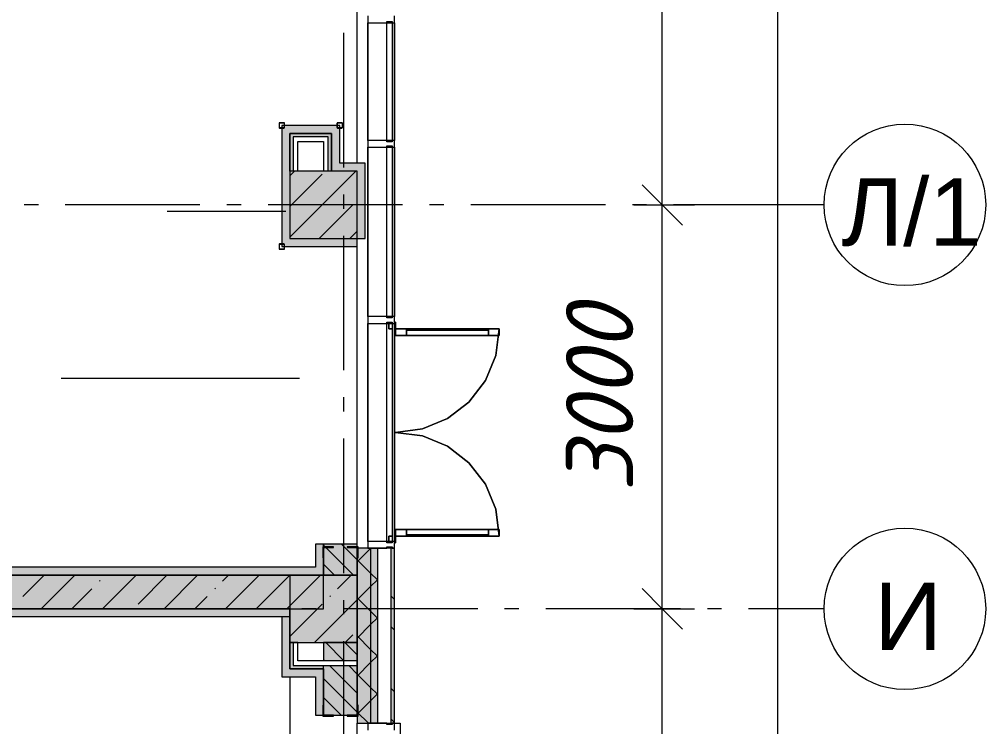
# Model space of a CAD drawing. Header units: millimetres. Extents: x -537608 to 253996, y -217170 to 186033.
# Drawn here: x -267036 to -259858, y -194625 to -189372 of the extents above; entities that cross this region are included whole.
import ezdxf

# ---------------------------------------------------------------- set-up
doc = ezdxf.new("R2010")
doc.units = ezdxf.units.MM
doc.layers.add('PDF _Геометрия', color=7, linetype='Continuous')
doc.layers.add('PDF _Текст', color=7, linetype='Continuous')
doc.layers.add('PDF _Сплошная заливка', color=7, linetype='Continuous', true_color=0xffffff)
doc.styles.add('PDF ArialMT', font='arial.ttf')
doc.styles.add('PDF ISOCPEUR Italic', font='isocpeui.ttf')

msp = doc.modelspace()

# ---------------------------------------------------------------- hatches: boundary and pattern name
at = {"layer": 'PDF _Сплошная заливка', "transparency": 33554559}
h = msp.add_hatch(color=256, dxfattribs=at)
h.paths.add_polyline_path([(-264249.1643, -212249.6591), (-264249.1643, -211209.6571), (-264276.1645, -211209.6571), (-264276.1645, -212249.6591)], flags=0)
h.paths.add_polyline_path([(-264249.1643, -209509.6581), (-264249.1643, -208314.6563), (-264276.1645, -208314.6563), (-264276.1645, -209509.6581)], flags=0)
h.paths.add_polyline_path([(-264249.1643, -206614.6531), (-264249.1643, -205314.6559), (-264276.1645, -205314.6559), (-264276.1645, -206614.6531)], flags=0)
h.paths.add_polyline_path([(-264249.1643, -203614.6527), (-264249.1643, -202299.6538), (-264276.1645, -202299.6538), (-264276.1645, -203614.6527)], flags=0)
h.paths.add_polyline_path([(-264276.1645, -200599.6527), (-264249.1643, -200599.6527), (-264249.1643, -199299.6513), (-264276.1645, -199299.6513), (-264276.1645, -200341.7158)], flags=0)
h.paths.add_polyline_path([(-264249.1643, -197599.6523), (-264249.1643, -196299.6509), (-264276.1645, -196299.6509), (-264276.1645, -197599.6523)], flags=0)
h.paths.add_polyline_path([(-264249.1643, -194599.6499), (-264249.1643, -193299.6505), (-264276.1645, -193299.6505), (-264276.1645, -194599.6499)], flags=0)
h.paths.add_polyline_path([(-264249.1643, -164629.6389), (-264249.1643, -162496.6379), (-264276.1645, -162496.6379), (-264276.1645, -164629.6389)], flags=0)
h.paths.add_polyline_path([(-264249.1643, -160696.6375), (-264249.1643, -160196.6364), (-264276.1645, -160196.6364), (-264276.1645, -160696.6375)], flags=0)
h.paths.add_polyline_path([(-264249.1643, -158906.6365), (-264249.1643, -154109.6348), (-264276.1645, -154109.6348), (-264276.1645, -158906.6365)], flags=0)
h.paths.add_polyline_path([(-264276.1645, -152409.6337), (-264249.1643, -152409.6337), (-264249.1643, -151109.6323), (-264276.1645, -151109.6323), (-264276.1645, -151128.1219)], flags=0)
h.paths.add_polyline_path([(-264249.1643, -149409.6334), (-264249.1643, -148109.6319), (-264276.1645, -148109.6319), (-264276.1645, -149409.6334)], flags=0)
h.paths.add_polyline_path([(-264249.1643, -146409.6309), (-264249.1643, -145109.6316), (-264276.1645, -145109.6316), (-264276.1645, -146409.6309)], flags=0)
h.paths.add_polyline_path([(-264249.1643, -143409.6305), (-264249.1643, -142182.8231), (-264276.1645, -142182.8231), (-264276.1645, -143409.6305)], flags=0)
h.paths.add_polyline_path([(-264276.1645, -140462.8232), (-264249.1643, -140462.8232), (-264249.1643, -139159.6289), (-264276.1645, -139159.6289), (-264276.1645, -139716.2732)], flags=0)
h.paths.add_polyline_path([(-264249.1643, -137459.6279), (-264249.1643, -136159.6286), (-264276.1645, -136159.6286), (-264276.1645, -137459.6279)], flags=0)
h.paths.add_polyline_path([(-264249.1643, -134459.6275), (-264249.1643, -133159.626), (-264276.1645, -133159.626), (-264276.1645, -134459.6275)], flags=0)
h.paths.add_polyline_path([(-264276.1645, -131459.625), (-264249.1643, -131459.625), (-264249.1643, -124122.6244), (-264276.1645, -124122.6244), (-264276.1645, -131157.3868)], flags=0)
h = msp.add_hatch(color=256, dxfattribs=at)
h.paths.add_polyline_path([(-264526.1645, -211999.658), (-264426.1641, -211999.658), (-264426.1641, -211209.6571), (-264526.1645, -211209.6571), (-264526.1645, -211753.5623)], flags=0)
h.paths.add_polyline_path([(-264526.1645, -209509.6581), (-264426.1641, -209509.6581), (-264426.1641, -208314.6563), (-264526.1645, -208314.6563), (-264526.1645, -208900.6001)], flags=0)
h.paths.add_polyline_path([(-264426.1641, -206614.6531), (-264426.1641, -205314.6559), (-264526.1645, -205314.6559), (-264526.1645, -206614.6531)], flags=0)
h.paths.add_polyline_path([(-264426.1641, -203614.6527), (-264426.1641, -202299.6538), (-264526.1645, -202299.6538), (-264526.1645, -203614.6527)], flags=0)
h.paths.add_polyline_path([(-264426.1641, -200599.6527), (-264426.1641, -199299.6513), (-264526.1645, -199299.6513), (-264526.1645, -200599.6527)], flags=0)
h.paths.add_polyline_path([(-264526.1645, -197599.6523), (-264426.1641, -197599.6523), (-264426.1641, -196299.6509), (-264526.1645, -196299.6509), (-264526.1645, -196775.5142)], flags=0)
h.paths.add_polyline_path([(-264426.1641, -194599.6499), (-264426.1641, -193299.6505), (-264526.1645, -193299.6505), (-264526.1645, -194599.6499)], flags=0)
h.paths.add_polyline_path([(-264526.1645, -164629.6389), (-264426.1641, -164629.6389), (-264426.1641, -162496.6379), (-264526.1645, -162496.6379), (-264526.1645, -163966.4508)], flags=0)
h.paths.add_polyline_path([(-264426.1641, -160696.6375), (-264426.1641, -160196.6364), (-264526.1645, -160196.6364), (-264526.1645, -160696.6375)], flags=0)
h.paths.add_polyline_path([(-264526.1645, -158906.6365), (-264426.1641, -158906.6365), (-264426.1641, -154109.6348), (-264526.1645, -154109.6348), (-264526.1645, -156834.0462)], flags=0)
h.paths.add_polyline_path([(-264426.1641, -152409.6337), (-264426.1641, -151109.6323), (-264526.1645, -151109.6323), (-264526.1645, -152409.6337)], flags=0)
h.paths.add_polyline_path([(-264526.1645, -149409.6334), (-264426.1641, -149409.6334), (-264426.1641, -148109.6319), (-264526.1645, -148109.6319), (-264526.1645, -148949.633)], flags=0)
h.paths.add_polyline_path([(-264426.1641, -146409.6309), (-264426.1641, -145109.6316), (-264526.1645, -145109.6316), (-264526.1645, -146409.6309)], flags=0)
h.paths.add_polyline_path([(-264426.1641, -143409.6305), (-264426.1641, -142182.8231), (-264526.1645, -142182.8231), (-264526.1645, -143409.6305)], flags=0)
h.paths.add_polyline_path([(-264526.1645, -140462.8232), (-264426.1641, -140462.8232), (-264426.1641, -139159.6289), (-264526.1645, -139159.6289), (-264526.1645, -140199.6288)], flags=0)
h.paths.add_polyline_path([(-264526.1645, -137459.6279), (-264426.1641, -137459.6279), (-264426.1641, -136159.6286), (-264526.1645, -136159.6286), (-264526.1645, -136863.3111)], flags=0)
h.paths.add_polyline_path([(-264526.1645, -134459.6275), (-264426.1641, -134459.6275), (-264426.1641, -133159.626), (-264526.1645, -133159.626), (-264526.1645, -134010.3489)], flags=0)
h.paths.add_polyline_path([(-264526.1645, -131459.625), (-264426.1641, -131459.625), (-264426.1641, -124299.6231), (-264526.1645, -124299.6231), (-264526.1645, -131157.3868)], flags=0)
h = msp.add_hatch(color=256, dxfattribs=at)
h.paths.add_polyline_path([(-264376.1639, -212099.6584), (-264376.1639, -211209.6571), (-264426.1641, -211209.6571), (-264426.1641, -212099.6584)], flags=0)
h.paths.add_polyline_path([(-264426.1641, -209509.6581), (-264376.1639, -209509.6581), (-264376.1639, -208314.6563), (-264426.1641, -208314.6563), (-264426.1641, -208900.6001)], flags=0)
h.paths.add_polyline_path([(-264376.1639, -206614.6531), (-264376.1639, -205314.6559), (-264426.1641, -205314.6559), (-264426.1641, -206614.6531)], flags=0)
h.paths.add_polyline_path([(-264376.1639, -203614.6527), (-264376.1639, -202299.6538), (-264426.1641, -202299.6538), (-264426.1641, -203614.6527)], flags=0)
h.paths.add_polyline_path([(-264426.1641, -200599.6527), (-264376.1639, -200599.6527), (-264376.1639, -199299.6513), (-264426.1641, -199299.6513), (-264426.1641, -200341.7158)], flags=0)
h.paths.add_polyline_path([(-264426.1641, -197599.6523), (-264376.1639, -197599.6523), (-264376.1639, -196299.6509), (-264426.1641, -196299.6509), (-264426.1641, -196775.5142)], flags=0)
h.paths.add_polyline_path([(-264376.1639, -194599.6499), (-264376.1639, -193299.6505), (-264426.1641, -193299.6505), (-264426.1641, -194599.6499)], flags=0)
h.paths.add_polyline_path([(-264376.1639, -164629.6389), (-264376.1639, -162496.6379), (-264426.1641, -162496.6379), (-264426.1641, -164629.6389)], flags=0)
h.paths.add_polyline_path([(-264376.1639, -160696.6375), (-264376.1639, -160196.6364), (-264426.1641, -160196.6364), (-264426.1641, -160696.6375)], flags=0)
h.paths.add_polyline_path([(-264376.1639, -158906.6365), (-264376.1639, -154109.6348), (-264426.1641, -154109.6348), (-264426.1641, -158906.6365)], flags=0)
h.paths.add_polyline_path([(-264426.1641, -152409.6337), (-264376.1639, -152409.6337), (-264376.1639, -151109.6323), (-264426.1641, -151109.6323), (-264426.1641, -151128.1219)], flags=0)
h.paths.add_polyline_path([(-264376.1639, -149409.6334), (-264376.1639, -148109.6319), (-264426.1641, -148109.6319), (-264426.1641, -149409.6334)], flags=0)
h.paths.add_polyline_path([(-264426.1641, -146409.6309), (-264376.1639, -146409.6309), (-264376.1639, -145109.6316), (-264426.1641, -145109.6316), (-264426.1641, -145422.1975)], flags=0)
h.paths.add_polyline_path([(-264426.1641, -143409.6305), (-264376.1639, -143409.6305), (-264376.1639, -142182.8231), (-264426.1641, -142182.8231), (-264426.1641, -142569.2354)], flags=0)
h.paths.add_polyline_path([(-264376.1639, -140462.8232), (-264376.1639, -139159.6289), (-264426.1641, -139159.6289), (-264426.1641, -140462.8232)], flags=0)
h.paths.add_polyline_path([(-264376.1639, -137459.6279), (-264376.1639, -136159.6286), (-264426.1641, -136159.6286), (-264426.1641, -137459.6279)], flags=0)
h.paths.add_polyline_path([(-264376.1639, -134459.6275), (-264376.1639, -133159.626), (-264426.1641, -133159.626), (-264426.1641, -134459.6275)], flags=0)
h.paths.add_polyline_path([(-264426.1641, -131459.625), (-264376.1639, -131459.625), (-264376.1639, -124249.6228), (-264426.1641, -124249.6228), (-264426.1641, -131157.3868)], flags=0)
at = {"layer": 'PDF _Сплошная заливка', "true_color": 0x9c76cf, "transparency": 33554559}
for points in [[(-264716.1649, -190439.6482), (-264656.1648, -190439.6482), (-264656.1648, -190159.6479), (-264716.1649, -190159.6479), (-264716.1649, -190356.3483)], [(-264526.1645, -190999.649), (-264466.1644, -190999.649), (-264466.1644, -190439.6482), (-264526.1645, -190439.6482), (-264526.1645, -190499.649)], [(-264526.1645, -191059.6497), (-264526.1645, -190999.649), (-265026.1651, -190999.649), (-265026.1651, -191059.6497), (-264774.2269, -191059.6497)]]:
    msp.add_hatch(color=193, dxfattribs=at).paths.add_polyline_path(points)
at = {"layer": 'PDF _Сплошная заливка', "true_color": 0x77b143, "transparency": 33554559}
for points in [[(-264741.1645, -190244.6487), (-264716.1649, -190244.6487), (-264716.1649, -190219.6486), (-265001.165, -190219.6486), (-265001.165, -190244.6487), (-264774.2269, -190244.6487)], [(-264741.1645, -190499.649), (-264716.1649, -190499.649), (-264716.1649, -190244.6487), (-264741.1645, -190244.6487), (-264741.1645, -190356.3483)], [(-264776.1645, -194195.6501), (-264776.1645, -194170.65), (-265001.165, -194170.65), (-265001.165, -194195.6501), (-264966.1655, -194195.6501)]]:
    msp.add_hatch(color=75, dxfattribs=at).paths.add_polyline_path(points)
at = {"layer": 'PDF _Сплошная заливка', "transparency": 33554559}
h = msp.add_hatch(color=256, dxfattribs=at)
h.paths.add_polyline_path([(-264526.1645, -211499.6558), (-264526.1645, -211332.6553), (-264776.1645, -211332.6553), (-264774.2269, -211499.6558)], flags=0)
h.paths.add_polyline_path([(-264774.2269, -211297.6569), (-264526.1645, -211297.6569), (-264526.1645, -211269.6556), (-264776.1645, -211272.6568), (-264776.1645, -211297.6569)], flags=0)
h.paths.add_polyline_path([(-264776.1645, -209449.6553), (-264526.1645, -209449.6553), (-264526.1645, -208999.6576), (-264776.1645, -208999.6576), (-264776.1645, -209059.6562)], flags=0)
h.paths.add_polyline_path([(-264776.1645, -208499.6554), (-264526.1645, -208499.6554), (-264526.1645, -208374.6548), (-264776.1645, -208374.6548)], flags=0)
h.paths.add_polyline_path([(-264776.1645, -206554.6545), (-264526.1645, -206554.6545), (-264526.1645, -205374.6545), (-264776.1645, -205374.6545)], flags=0)
h.paths.add_polyline_path([(-264776.1645, -203554.6542), (-264526.1645, -203554.6542), (-264526.1645, -203179.069), (-264776.1645, -203179.069), (-264776.1645, -203204.0691)], flags=0)
h.paths.add_polyline_path([(-264526.1645, -203144.0685), (-264526.1645, -202999.6547), (-264776.1645, -202999.6547), (-264774.2269, -203144.0685)], flags=0)
h.paths.add_polyline_path([(-264776.1645, -202499.6525), (-264526.1645, -202499.6525), (-264526.1645, -202369.6528), (-264776.1645, -202369.6528), (-264776.1645, -202481.4385)], flags=0)
h.paths.add_polyline_path([(-264526.1645, -200549.6525), (-264526.1645, -199999.6522), (-264776.1645, -199999.6522), (-264774.2269, -200549.6525)], flags=0)
h.paths.add_polyline_path([(-264776.1645, -199499.6522), (-264526.1645, -199499.6522), (-264526.1645, -199359.652), (-264776.1645, -199359.652)], flags=0)
h.paths.add_polyline_path([(-264774.2269, -197539.6517), (-264526.1645, -197539.6517), (-264526.1645, -196359.6516), (-264776.1645, -196359.6516), (-264776.1645, -197539.6517)], flags=0)
h.paths.add_polyline_path([(-264774.2269, -194539.6513), (-264526.1645, -194539.6513), (-264526.1645, -194170.65), (-264776.1645, -194170.65), (-264776.1645, -194539.6513)], flags=0)
h.paths.add_polyline_path([(-264776.1645, -194135.6493), (-264526.1645, -194135.6493), (-264526.1645, -193999.6494), (-264776.1645, -193999.6494)], flags=0)
h.paths.add_polyline_path([(-264526.1645, -193499.6493), (-264526.1645, -193269.6492), (-264776.1645, -193269.6492), (-264774.2269, -193499.6493)], flags=0)
at = {"layer": 'PDF _Сплошная заливка', "true_color": 0x72baa6, "transparency": 33554559}
msp.add_hatch(color=123, dxfattribs=at).paths.add_polyline_path([(-264836.1641, -193499.6493), (-264836.1641, -193439.6508), (-272996.1674, -193439.6508), (-272996.1674, -193499.6493), (-265617.4963, -193499.6493)])
at = {"layer": 'PDF _Сплошная заливка', "transparency": 33554559}
for points in [[(-265617.4963, -193749.6504), (-264776.1645, -193749.6504), (-264776.1645, -193499.6493), (-272026.1687, -193499.6493), (-272026.1687, -193749.6504), (-268990.5735, -193749.6504)], [(-265026.1651, -193999.6494), (-264526.1645, -193999.6494), (-264526.1645, -193499.6493), (-265026.1651, -193499.6493), (-265026.1651, -193922.552)]]:
    msp.add_hatch(color=256, dxfattribs=at).paths.add_polyline_path(points)
at = {"layer": 'PDF _Сплошная заливка', "true_color": 0xfca910, "transparency": 33554559}
msp.add_hatch(color=40, dxfattribs=at).paths.add_polyline_path([(-265086.1637, -193809.6511), (-265026.1651, -193809.6511), (-265026.1651, -193749.6504), (-271646.9472, -193749.6504), (-271646.9472, -193809.6511), (-265617.4963, -193809.6511)])
at = {"layer": 'PDF _Сплошная заливка', "true_color": 0xff7d7d, "transparency": 33554559}
msp.add_hatch(color=11, dxfattribs=at).paths.add_polyline_path([(-264836.1641, -194255.6507), (-264776.1645, -194255.6507), (-264776.1645, -194195.6501), (-265026.1651, -194195.6501), (-265026.1651, -194255.6507)])
h = msp.add_hatch(color=11, dxfattribs=at)
h.paths.add_polyline_path([(-264776.1645, -199499.6522), (-264776.1645, -199359.652), (-264836.1641, -199359.652), (-264836.1641, -199499.6522)], flags=0)
h.paths.add_polyline_path([(-264836.1641, -197539.6517), (-264776.1645, -197539.6517), (-264776.1645, -196359.6516), (-264836.1641, -196359.6516), (-264836.1641, -196775.5142)], flags=0)
h.paths.add_polyline_path([(-264836.1641, -194539.6513), (-264776.1645, -194539.6513), (-264776.1645, -194255.6507), (-264836.1641, -194255.6507), (-264836.1641, -194279.1718)], flags=0)

# ---------------------------------------------------------------- linework, layer by layer
at = {"layer": 'PDF _Геометрия', "lineweight": 9}
for p, q in [((-261401.9804, -212139.656), (-261401.9804, -124259.6211)), ((-262260.3263, -190749.6479), (-262260.3263, -184749.6472)), ((-264446.1645, -189346.7976), (-264446.1645, -189396.7978)), ((-264446.1645, -189346.7976), (-264446.1645, -189396.7978)), ((-264446.1645, -190271.0827), (-264446.1645, -189396.7978)), ((-264446.1645, -189396.7978), (-264446.1645, -190271.0827)), ((-264446.1645, -189396.7978), (-264306.1643, -189396.7978)), ((-264446.1645, -189396.7978), (-264306.1643, -189396.7978)), ((-264306.1643, -189396.7978), (-264306.1643, -189386.7974)), ((-264306.1643, -189386.7974), (-264266.164, -189386.7974)), ((-264306.1643, -189396.7978), (-264306.1643, -189386.7974)), ((-264306.1643, -189386.7974), (-264266.164, -189386.7974)), ((-264306.1643, -190271.0827), (-264306.1643, -189396.7978)), ((-264306.1643, -189396.7978), (-264266.164, -189396.7978)), ((-264306.1643, -190271.0827), (-264306.1643, -189396.7978)), ((-264306.1643, -189396.7978), (-264266.164, -189396.7978)), ((-264266.164, -189386.7974), (-264266.164, -189396.7978)), ((-264266.164, -189386.7974), (-264266.164, -189396.7978)), ((-264266.164, -189396.7978), (-264266.164, -190271.0827)), ((-264266.164, -189396.7978), (-264249.1643, -189396.7978)), ((-264266.164, -189396.7978), (-264266.164, -190271.0827)), ((-264266.164, -189396.7978), (-264249.1643, -189396.7978)), ((-264249.1643, -189396.7978), (-264249.1643, -189346.7976)), ((-264249.1643, -189396.7978), (-264249.1643, -189346.7976)), ((-264249.1643, -190271.0827), (-264249.1643, -189396.7978)), ((-264249.1643, -189396.7978), (-264249.1643, -190271.0827)), ((-265104.9935, -190140.8203), (-265106.1652, -190143.6493)), ((-265106.1652, -190143.6493), (-265106.1652, -190175.6486)), ((-265106.1652, -190175.6486), (-265104.9935, -190178.4776)), ((-265102.165, -190139.6491), (-265104.9935, -190140.8203)), ((-265104.9935, -190178.4776), (-265102.165, -190179.6489)), ((-265104.1651, -190143.6493), (-265103.5789, -190142.2348)), ((-265104.1651, -190175.6486), (-265104.1651, -190143.6493)), ((-265103.5789, -190177.0631), (-265104.1651, -190175.6486)), ((-265103.5789, -190142.2348), (-265102.165, -190141.6492)), ((-265102.165, -190177.6487), (-265103.5789, -190177.0631)), ((-265070.1645, -190139.6491), (-265102.165, -190139.6491)), ((-265102.165, -190141.6492), (-265070.1645, -190141.6492)), ((-265070.1645, -190177.6487), (-265102.165, -190177.6487)), ((-265102.165, -190179.6489), (-265070.1645, -190179.6489)), ((-265026.1651, -190159.6479), (-265086.1637, -190159.6479)), ((-265086.1637, -190159.6479), (-265086.1637, -191059.6497)), ((-265067.3366, -190140.8203), (-265070.1645, -190139.6491)), ((-265070.1645, -190141.6492), (-265068.75, -190142.2348)), ((-265068.75, -190177.0631), (-265070.1645, -190177.6487)), ((-265070.1645, -190179.6489), (-265067.3366, -190178.4776)), ((-265068.75, -190142.2348), (-265068.1644, -190143.6493)), ((-265068.1644, -190175.6486), (-265068.75, -190177.0631)), ((-265068.1644, -190143.6493), (-265068.1644, -190175.6486)), ((-265066.1643, -190143.6493), (-265067.3366, -190140.8203)), ((-265067.3366, -190178.4776), (-265066.1643, -190175.6486)), ((-265066.1643, -190175.6486), (-265066.1643, -190143.6493)), ((-264716.1649, -190159.6479), (-265026.1651, -190159.6479)), ((-264656.1648, -190159.6479), (-264716.1649, -190159.6479)), ((-264674.9929, -190140.8203), (-264676.1641, -190143.6493)), ((-264676.1641, -190143.6493), (-264676.1641, -190175.6486)), ((-264676.1641, -190175.6486), (-264674.9929, -190178.4776)), ((-264672.165, -190139.6491), (-264674.9929, -190140.8203)), ((-264674.9929, -190178.4776), (-264672.165, -190179.6489)), ((-264674.164, -190143.6493), (-264673.5784, -190142.2348)), ((-264674.164, -190175.6486), (-264674.164, -190143.6493)), ((-264673.5784, -190177.0631), (-264674.164, -190175.6486)), ((-264673.5784, -190142.2348), (-264672.165, -190141.6492)), ((-264672.165, -190177.6487), (-264673.5784, -190177.0631)), ((-264640.164, -190139.6491), (-264672.165, -190139.6491)), ((-264672.165, -190141.6492), (-264640.164, -190141.6492)), ((-264640.164, -190177.6487), (-264672.165, -190177.6487)), ((-264672.165, -190179.6489), (-264640.164, -190179.6489)), ((-264656.1648, -190439.6482), (-264656.1648, -190159.6479)), ((-264637.3351, -190140.8203), (-264640.164, -190139.6491)), ((-264640.164, -190141.6492), (-264638.7495, -190142.2348)), ((-264638.7495, -190177.0631), (-264640.164, -190177.6487)), ((-264640.164, -190179.6489), (-264637.3351, -190178.4776)), ((-264638.7495, -190142.2348), (-264638.1645, -190143.6493)), ((-264638.1645, -190175.6486), (-264638.7495, -190177.0631)), ((-264638.1645, -190143.6493), (-264638.1645, -190175.6486)), ((-264636.1644, -190143.6493), (-264637.3351, -190140.8203)), ((-264637.3351, -190178.4776), (-264636.1644, -190175.6486)), ((-264636.1644, -190175.6486), (-264636.1644, -190143.6493)), ((-265001.165, -190219.6486), (-265026.1651, -190219.6486)), ((-265026.1651, -190219.6486), (-265026.1651, -190499.649)), ((-265026.1651, -190499.649), (-265026.1651, -190219.6486)), ((-265026.1651, -190219.6486), (-264716.1649, -190219.6486)), ((-264966.1655, -190219.6486), (-265001.165, -190219.6486)), ((-264966.1655, -190244.6487), (-265001.165, -190244.6487)), ((-265001.165, -190244.6487), (-265001.165, -190499.649)), ((-264716.1649, -190219.6486), (-264966.1655, -190219.6486)), ((-264741.1645, -190244.6487), (-264966.1655, -190244.6487)), ((-264741.1645, -190279.6493), (-264741.1645, -190244.6487)), ((-264716.1649, -190244.6487), (-264716.1649, -190219.6486)), ((-264716.1649, -190219.6486), (-264716.1649, -190439.6482)), ((-264716.1649, -190279.6493), (-264716.1649, -190244.6487)), ((-264306.1643, -190271.0827), (-264446.1645, -190271.0827)), ((-264446.1645, -190271.0827), (-264446.1645, -190321.0829)), ((-264306.1643, -190271.0827), (-264446.1645, -190271.0827)), ((-264446.1645, -190271.0827), (-264446.1645, -190321.0829)), ((-264266.164, -190271.0827), (-264306.1643, -190271.0827)), ((-264306.1643, -190281.0832), (-264306.1643, -190271.0827)), ((-264266.164, -190271.0827), (-264306.1643, -190271.0827)), ((-264306.1643, -190281.0832), (-264306.1643, -190271.0827)), ((-264266.164, -190271.0827), (-264266.164, -190281.0832)), ((-264249.1643, -190271.0827), (-264266.164, -190271.0827)), ((-264266.164, -190271.0827), (-264266.164, -190281.0832)), ((-264249.1643, -190271.0827), (-264266.164, -190271.0827)), ((-264249.1643, -190321.0829), (-264249.1643, -190271.0827)), ((-264249.1643, -190321.0829), (-264249.1643, -190271.0827)), ((-264966.1655, -190499.649), (-264966.1655, -190279.6493)), ((-264966.1655, -190279.6493), (-264776.1645, -190279.6493)), ((-264776.1645, -190279.6493), (-264776.1645, -190499.649)), ((-264741.1645, -190499.649), (-264741.1645, -190279.6493)), ((-264716.1649, -190499.649), (-264716.1649, -190279.6493)), ((-264446.1645, -191579.6486), (-264446.1645, -190321.0829)), ((-264446.1645, -190321.0829), (-264446.1645, -191579.6486)), ((-264446.1645, -190321.0829), (-264306.1643, -190321.0829)), ((-264446.1645, -190321.0829), (-264306.1643, -190321.0829)), ((-264266.164, -190281.0832), (-264306.1643, -190281.0832)), ((-264266.164, -190281.0832), (-264306.1643, -190281.0832)), ((-264306.1643, -190321.0829), (-264306.1643, -190311.0845)), ((-264306.1643, -190311.0845), (-264266.164, -190311.0845)), ((-264306.1643, -190321.0829), (-264306.1643, -190311.0845)), ((-264306.1643, -190311.0845), (-264266.164, -190311.0845)), ((-264306.1643, -191579.6486), (-264306.1643, -190321.0829)), ((-264306.1643, -190321.0829), (-264266.164, -190321.0829)), ((-264306.1643, -191579.6486), (-264306.1643, -190321.0829)), ((-264306.1643, -190321.0829), (-264266.164, -190321.0829)), ((-264266.164, -190311.0845), (-264266.164, -190321.0829)), ((-264266.164, -190311.0845), (-264266.164, -190321.0829)), ((-264266.164, -190321.0829), (-264266.164, -191579.6486)), ((-264266.164, -190321.0829), (-264249.1643, -190321.0829)), ((-264266.164, -190321.0829), (-264266.164, -191579.6486)), ((-264266.164, -190321.0829), (-264249.1643, -190321.0829)), ((-264249.1643, -191579.6486), (-264249.1643, -190321.0829)), ((-264249.1643, -190321.0829), (-264249.1643, -191579.6486)), ((-264716.1649, -190439.6482), (-264716.1649, -190499.649)), ((-264526.1645, -190439.6482), (-264656.1648, -190439.6482)), ((-264466.1644, -190439.6482), (-264526.1645, -190439.6482)), ((-264466.1644, -190999.649), (-264466.1644, -190439.6482)), ((-265026.1651, -190533.7582), (-264992.0543, -190499.649)), ((-265026.1651, -190989.9564), (-264535.8572, -190499.649)), ((-264526.1645, -190499.649), (-265026.1651, -190499.649)), ((-265026.1651, -190499.649), (-265026.1651, -190999.649)), ((-265026.1651, -190761.8573), (-264785.552, -190521.2431)), ((-264526.1645, -190999.649), (-264526.1645, -190499.649)), ((-264807.7586, -190999.649), (-264557.4523, -190749.3422)), ((-262472.4591, -190749.6479), (-262260.3263, -190749.6479)), ((-262260.3263, -193749.6504), (-262260.3263, -190749.6479)), ((-262260.3263, -190749.6479), (-262020.3268, -190749.6479)), ((-265056.1649, -190798.7827), (-265938.759, -190798.7827)), ((-264579.6601, -190999.649), (-264526.1645, -190946.1524)), ((-265104.9935, -191040.8199), (-265106.1652, -191043.6489)), ((-265106.1652, -191043.6489), (-265106.1652, -191075.6483)), ((-265102.165, -191039.6488), (-265104.9935, -191040.8199)), ((-265104.1651, -191043.6489), (-265103.5789, -191042.2344)), ((-265104.1651, -191075.6483), (-265104.1651, -191043.6489)), ((-265103.5789, -191042.2344), (-265102.165, -191041.6489)), ((-265070.1645, -191039.6488), (-265102.165, -191039.6488)), ((-265102.165, -191041.6489), (-265070.1645, -191041.6489)), ((-265086.1637, -191059.6497), (-265026.1651, -191059.6497)), ((-265067.3366, -191040.8199), (-265070.1645, -191039.6488)), ((-265070.1645, -191041.6489), (-265068.75, -191042.2344)), ((-265068.75, -191042.2344), (-265068.1644, -191043.6489)), ((-265068.1644, -191043.6489), (-265068.1644, -191075.6483)), ((-265066.1643, -191043.6489), (-265067.3366, -191040.8199)), ((-265066.1643, -191075.6483), (-265066.1643, -191043.6489)), ((-265026.1651, -190999.649), (-264526.1645, -190999.649)), ((-265026.1651, -191059.6497), (-264526.1645, -191059.6497)), ((-264526.1645, -191059.6497), (-264526.1645, -190999.649)), ((-264526.1645, -190999.649), (-264466.1644, -190999.649)), ((-265106.1652, -191075.6483), (-265104.9935, -191078.4773)), ((-265104.9935, -191078.4773), (-265102.165, -191079.6485)), ((-265103.5789, -191077.0628), (-265104.1651, -191075.6483)), ((-265102.165, -191077.6484), (-265103.5789, -191077.0628)), ((-265070.1645, -191077.6484), (-265102.165, -191077.6484)), ((-265102.165, -191079.6485), (-265070.1645, -191079.6485)), ((-265068.75, -191077.0628), (-265070.1645, -191077.6484)), ((-265070.1645, -191079.6485), (-265067.3366, -191078.4773)), ((-265068.1644, -191075.6483), (-265068.75, -191077.0628)), ((-265067.3366, -191078.4773), (-265066.1643, -191075.6483)), ((-264306.1643, -191579.6486), (-264446.1645, -191579.6486)), ((-264446.1645, -191579.6486), (-264446.1645, -191629.6488)), ((-264306.1643, -191579.6486), (-264446.1645, -191579.6486)), ((-264446.1645, -191579.6486), (-264446.1645, -191629.6488)), ((-264446.1645, -193249.6503), (-264446.1645, -191629.6488)), ((-264446.1645, -191629.6488), (-264446.1645, -193249.6503)), ((-264446.1645, -191629.6488), (-264306.1643, -191629.6488)), ((-264446.1645, -191629.6488), (-264306.1643, -191629.6488)), ((-264266.164, -191579.6486), (-264306.1643, -191579.6486)), ((-264306.1643, -191589.6491), (-264306.1643, -191579.6486)), ((-264266.164, -191579.6486), (-264306.1643, -191579.6486)), ((-264306.1643, -191589.6491), (-264306.1643, -191579.6486)), ((-264266.164, -191589.6491), (-264306.1643, -191589.6491)), ((-264266.164, -191589.6491), (-264306.1643, -191589.6491)), ((-264306.1643, -191629.6488), (-264306.1643, -191619.6483)), ((-264306.1643, -191619.6483), (-264266.164, -191619.6483)), ((-264306.1643, -191629.6488), (-264306.1643, -191619.6483)), ((-264306.1643, -191619.6483), (-264266.164, -191619.6483)), ((-264306.1643, -193249.6503), (-264306.1643, -191629.6488)), ((-264306.1643, -191629.6488), (-264266.164, -191629.6488)), ((-264306.1643, -193249.6503), (-264306.1643, -191629.6488)), ((-264306.1643, -191629.6488), (-264266.164, -191629.6488)), ((-264291.1642, -191669.6485), (-264291.1642, -191619.6483)), ((-264291.1642, -191619.6483), (-264291.1642, -191669.6485)), ((-264291.1642, -191669.6485), (-264291.1642, -191619.6483)), ((-264291.1642, -191619.6483), (-264291.1642, -191669.6485)), ((-264266.164, -191579.6486), (-264266.164, -191589.6491)), ((-264249.1643, -191579.6486), (-264266.164, -191579.6486)), ((-264266.164, -191579.6486), (-264266.164, -191589.6491)), ((-264249.1643, -191579.6486), (-264266.164, -191579.6486)), ((-264266.164, -191619.6483), (-264266.164, -191629.6488)), ((-264266.164, -191619.6483), (-264266.164, -191629.6488)), ((-264266.164, -191629.6488), (-264266.164, -193249.6503)), ((-264266.164, -191629.6488), (-264249.1643, -191629.6488)), ((-264266.164, -191629.6488), (-264266.164, -193249.6503)), ((-264266.164, -191629.6488), (-264249.1643, -191629.6488)), ((-264249.1643, -191629.6488), (-264249.1643, -191579.6486)), ((-264249.1643, -191629.6488), (-264249.1643, -191579.6486)), ((-264241.1639, -191619.6483), (-264249.1643, -191619.6483)), ((-264249.1643, -191619.6483), (-264241.1639, -191619.6483)), ((-264241.1639, -191619.6483), (-264249.1643, -191619.6483)), ((-264249.1643, -191619.6483), (-264241.1639, -191619.6483)), ((-264249.1643, -193249.6503), (-264249.1643, -191629.6488)), ((-264249.1643, -191629.6488), (-264249.1643, -193249.6503)), ((-264241.1639, -191669.6485), (-264241.1639, -191619.6483)), ((-264241.1639, -191619.6483), (-264241.1639, -191669.6485)), ((-264241.1639, -191669.6485), (-264241.1639, -191619.6483)), ((-264241.1639, -191619.6483), (-264241.1639, -191669.6485)), ((-264266.164, -191669.6485), (-264291.1642, -191669.6485)), ((-264291.1642, -191669.6485), (-264266.164, -191669.6485)), ((-264266.164, -191669.6485), (-264291.1642, -191669.6485)), ((-264291.1642, -191669.6485), (-264266.164, -191669.6485)), ((-264241.1639, -191669.6485), (-264249.1643, -191669.6485)), ((-264249.1643, -191669.6485), (-264241.1639, -191669.6485)), ((-264241.1639, -191669.6485), (-264249.1643, -191669.6485)), ((-264249.1643, -191669.6485), (-264241.1639, -191669.6485)), ((-264241.1639, -191719.6487), (-264241.1639, -191669.6485)), ((-264241.1639, -191669.6485), (-263471.1639, -191669.6485)), ((-263471.1639, -191669.6485), (-264241.1639, -191669.6485)), ((-264241.1639, -191669.6485), (-264241.1639, -191719.6487)), ((-264241.1639, -191719.6487), (-264241.1639, -191669.6485)), ((-264241.1639, -191669.6485), (-264241.1639, -191719.6487)), ((-264241.1639, -191669.6485), (-263471.1639, -191669.6485)), ((-263471.1639, -191669.6485), (-264241.1639, -191669.6485)), ((-264241.1639, -191669.6485), (-263471.1639, -191669.6485)), ((-263471.1639, -191669.6485), (-264241.1639, -191669.6485)), ((-264161.1644, -191719.6487), (-264161.1644, -191669.6485)), ((-264161.1644, -191669.6485), (-264161.1644, -191719.6487)), ((-264161.1644, -191679.649), (-263551.1645, -191679.649)), ((-263551.1645, -191679.649), (-264161.1644, -191679.649)), ((-263551.1645, -191719.6487), (-263551.1645, -191669.6485)), ((-263551.1645, -191669.6485), (-263551.1645, -191719.6487)), ((-263471.1639, -191669.6485), (-263497.4004, -191868.9411)), ((-263497.4004, -191868.9411), (-263471.1639, -191669.6485)), ((-263471.1639, -191669.6485), (-263471.1639, -191719.6487)), ((-263471.1639, -191719.6487), (-263471.1639, -191669.6485)), ((-263471.1639, -191669.6485), (-263471.1639, -191719.6487)), ((-263471.1639, -191719.6487), (-263471.1639, -191669.6485)), ((-263471.1639, -191719.6487), (-264241.1639, -191719.6487)), ((-264241.1639, -191719.6487), (-263471.1639, -191719.6487)), ((-263471.1639, -191719.6487), (-264241.1639, -191719.6487)), ((-264241.1639, -191719.6487), (-263471.1639, -191719.6487)), ((-264161.1644, -191719.6487), (-263551.1645, -191719.6487)), ((-263551.1645, -191719.6487), (-264161.1644, -191719.6487)), ((-263497.4004, -191868.9411), (-263574.325, -192054.6485)), ((-263574.325, -192054.6485), (-263497.4004, -191868.9411)), ((-266724.1311, -192037.0567), (-264954.2301, -192037.0567)), ((-263574.325, -192054.6485), (-263696.6919, -192214.1221)), ((-263696.6919, -192214.1221), (-263574.325, -192054.6485)), ((-263696.6919, -192214.1221), (-263856.1639, -192336.4897)), ((-263856.1639, -192336.4897), (-263696.6919, -192214.1221)), ((-263856.1639, -192336.4897), (-264041.8735, -192413.4126)), ((-264041.8735, -192413.4126), (-263856.1639, -192336.4897)), ((-264041.8735, -192413.4126), (-264241.1639, -192439.6506)), ((-264241.1639, -192439.6506), (-264041.8735, -192413.4126)), ((-264241.1639, -192439.6506), (-264041.8735, -192465.8865)), ((-264041.8735, -192465.8865), (-264241.1639, -192439.6506)), ((-264041.8735, -192465.8865), (-263856.1639, -192542.8095)), ((-263856.1639, -192542.8095), (-264041.8735, -192465.8865)), ((-263856.1639, -192542.8095), (-263696.6919, -192665.177)), ((-263696.6919, -192665.177), (-263856.1639, -192542.8095)), ((-263696.6919, -192665.177), (-263574.325, -192824.6507)), ((-263574.325, -192824.6507), (-263696.6919, -192665.177)), ((-263574.325, -192824.6507), (-263497.4004, -193010.3602)), ((-263497.4004, -193010.3602), (-263574.325, -192824.6507)), ((-263497.4004, -193010.3602), (-263471.1639, -193209.6506)), ((-263471.1639, -193209.6506), (-263497.4004, -193010.3602)), ((-264291.1642, -193259.6508), (-264291.1642, -193209.6506)), ((-264291.1642, -193209.6506), (-264266.164, -193209.6506)), ((-264266.164, -193209.6506), (-264291.1642, -193209.6506)), ((-264291.1642, -193209.6506), (-264291.1642, -193259.6508)), ((-264291.1642, -193259.6508), (-264291.1642, -193209.6506)), ((-264291.1642, -193209.6506), (-264266.164, -193209.6506)), ((-264266.164, -193209.6506), (-264291.1642, -193209.6506)), ((-264291.1642, -193209.6506), (-264291.1642, -193259.6508)), ((-264241.1639, -193209.6506), (-264249.1643, -193209.6506)), ((-264249.1643, -193209.6506), (-264241.1639, -193209.6506)), ((-264241.1639, -193209.6506), (-264249.1643, -193209.6506)), ((-264249.1643, -193209.6506), (-264241.1639, -193209.6506)), ((-264241.1639, -193209.6506), (-264241.1639, -193159.6504)), ((-264241.1639, -193159.6504), (-264241.1639, -193209.6506)), ((-263471.1639, -193159.6504), (-264241.1639, -193159.6504)), ((-264241.1639, -193159.6504), (-264241.1639, -193209.6506)), ((-263471.1639, -193159.6504), (-264241.1639, -193159.6504)), ((-264241.1639, -193159.6504), (-263471.1639, -193159.6504)), ((-264241.1639, -193209.6506), (-264241.1639, -193159.6504)), ((-264241.1639, -193159.6504), (-263471.1639, -193159.6504)), ((-263471.1639, -193209.6506), (-264241.1639, -193209.6506)), ((-264241.1639, -193209.6506), (-263471.1639, -193209.6506)), ((-264241.1639, -193209.6506), (-263471.1639, -193209.6506)), ((-263471.1639, -193209.6506), (-264241.1639, -193209.6506)), ((-263471.1639, -193209.6506), (-264241.1639, -193209.6506)), ((-264241.1639, -193209.6506), (-264241.1639, -193259.6508)), ((-264241.1639, -193259.6508), (-264241.1639, -193209.6506)), ((-264241.1639, -193209.6506), (-264241.1639, -193259.6508)), ((-264241.1639, -193259.6508), (-264241.1639, -193209.6506)), ((-264241.1639, -193209.6506), (-263471.1639, -193209.6506)), ((-264161.1644, -193159.6504), (-264161.1644, -193209.6506)), ((-264161.1644, -193209.6506), (-264161.1644, -193159.6504)), ((-264161.1644, -193159.6504), (-263551.1645, -193159.6504)), ((-263551.1645, -193159.6504), (-264161.1644, -193159.6504)), ((-264161.1644, -193199.6501), (-263551.1645, -193199.6501)), ((-263551.1645, -193199.6501), (-264161.1644, -193199.6501)), ((-263551.1645, -193159.6504), (-263551.1645, -193209.6506)), ((-263551.1645, -193209.6506), (-263551.1645, -193159.6504)), ((-263471.1639, -193209.6506), (-263471.1639, -193159.6504)), ((-263471.1639, -193209.6506), (-263471.1639, -193159.6504)), ((-263471.1639, -193159.6504), (-263471.1639, -193209.6506)), ((-263471.1639, -193159.6504), (-263471.1639, -193209.6506)), ((-264776.1645, -193269.6492), (-264836.1641, -193269.6492)), ((-264836.1641, -193269.6492), (-264836.1641, -193439.6508)), ((-264776.1645, -193499.6493), (-264776.1645, -193269.6492)), ((-264526.1645, -193269.6492), (-264776.1645, -193269.6492)), ((-264776.1645, -193269.6492), (-264776.1645, -193499.6493)), ((-264553.2164, -193499.6493), (-264776.1645, -193276.7022)), ((-264526.1645, -193385.28), (-264641.7955, -193269.6492)), ((-264526.1645, -193499.6493), (-264526.1645, -193269.6492)), ((-264306.1643, -193249.6503), (-264446.1645, -193249.6503)), ((-264446.1645, -193249.6503), (-264446.1645, -193299.6505)), ((-264306.1643, -193249.6503), (-264446.1645, -193249.6503)), ((-264446.1645, -193249.6503), (-264446.1645, -193299.6505)), ((-264266.164, -193249.6503), (-264306.1643, -193249.6503)), ((-264306.1643, -193259.6508), (-264306.1643, -193249.6503)), ((-264266.164, -193249.6503), (-264306.1643, -193249.6503)), ((-264306.1643, -193259.6508), (-264306.1643, -193249.6503)), ((-264266.164, -193259.6508), (-264306.1643, -193259.6508)), ((-264266.164, -193259.6508), (-264306.1643, -193259.6508)), ((-264249.1643, -193249.6503), (-264266.164, -193249.6503)), ((-264266.164, -193249.6503), (-264266.164, -193259.6508)), ((-264249.1643, -193249.6503), (-264266.164, -193249.6503)), ((-264266.164, -193249.6503), (-264266.164, -193259.6508)), ((-264249.1643, -193299.6505), (-264249.1643, -193249.6503)), ((-264249.1643, -193299.6505), (-264249.1643, -193249.6503)), ((-264241.1639, -193259.6508), (-264249.1643, -193259.6508)), ((-264249.1643, -193259.6508), (-264241.1639, -193259.6508)), ((-264241.1639, -193259.6508), (-264249.1643, -193259.6508)), ((-264249.1643, -193259.6508), (-264241.1639, -193259.6508)), ((-264426.1641, -193299.6505), (-264526.1645, -193299.6505)), ((-264526.1645, -193299.6505), (-264526.1645, -194599.6499)), ((-264526.1645, -193400.6629), (-264426.1641, -193300.6625)), ((-264446.1645, -193299.6505), (-264306.1643, -193299.6505)), ((-264446.1645, -193299.6505), (-264306.1643, -193299.6505)), ((-264426.1641, -193300.6625), (-264425.1506, -193299.6505)), ((-264376.1639, -193299.6505), (-264426.1641, -193299.6505)), ((-264426.1641, -193299.6505), (-264426.1641, -194599.6499)), ((-264276.1645, -193299.6505), (-264376.1639, -193299.6505)), ((-264376.1639, -193299.6505), (-264376.1639, -194599.6499)), ((-264306.1643, -193299.6505), (-264306.1643, -193289.6501)), ((-264306.1643, -193289.6501), (-264266.164, -193289.6501)), ((-264306.1643, -193299.6505), (-264306.1643, -193289.6501)), ((-264306.1643, -193289.6501), (-264266.164, -193289.6501)), ((-264249.1643, -193299.6505), (-264276.1645, -193299.6505)), ((-264276.1645, -193299.6505), (-264276.1645, -194599.6499)), ((-264266.164, -193289.6501), (-264266.164, -193299.6505)), ((-264266.164, -193289.6501), (-264266.164, -193299.6505)), ((-264266.164, -193299.6505), (-264249.1643, -193299.6505)), ((-264266.164, -193299.6505), (-264249.1643, -193299.6505)), ((-264249.1643, -194599.6499), (-264249.1643, -193299.6505)), ((-264694.637, -193499.6493), (-264776.1645, -193418.1234)), ((-264426.1641, -193485.2805), (-264526.1645, -193385.28)), ((-264836.1641, -193439.6508), (-272996.1674, -193439.6508)), ((-264836.1641, -193499.6493), (-272026.1687, -193499.6493)), ((-272026.1687, -193499.6493), (-264836.1641, -193499.6493)), ((-267009.5123, -193657.5987), (-266851.5624, -193499.6493)), ((-266873.4644, -193749.6504), (-266623.4643, -193499.6493)), ((-266417.2672, -193749.6504), (-266167.2672, -193499.6493)), ((-266154.1433, -193714.624), (-265939.1676, -193499.6493)), ((-265961.0701, -193749.6504), (-265711.0695, -193499.6493)), ((-265526.8719, -193543.5502), (-265482.971, -193499.6493)), ((-265504.873, -193749.6504), (-265254.873, -193499.6493)), ((-265276.7739, -193749.6504), (-265026.7739, -193499.6493)), ((-265048.6759, -193749.6504), (-264798.6758, -193499.6493)), ((-264798.6758, -193499.6493), (-265026.1651, -193727.1391)), ((-264776.1645, -193499.6493), (-265026.1651, -193499.6493)), ((-265026.1651, -193499.6493), (-265026.1651, -193999.6494)), ((-264776.1645, -193499.6493), (-264836.1641, -193499.6493)), ((-264836.1641, -193499.6493), (-264776.1645, -193499.6493)), ((-264776.1645, -193749.6504), (-264776.1645, -193499.6493)), ((-264526.1645, -193499.6493), (-264776.1645, -193499.6493)), ((-264776.1645, -193499.6493), (-264526.1645, -193499.6493)), ((-264671.5019, -193600.5755), (-264570.5773, -193499.6493)), ((-264526.1645, -193999.6494), (-264526.1645, -193499.6493)), ((-264376.1639, -193535.2807), (-264426.1641, -193485.2805)), ((-266439.2667, -193543.5502), (-266434.5242, -193538.8094)), ((-264426.1641, -193583.5047), (-264376.1639, -193533.5067)), ((-266645.3653, -193749.6504), (-266496.2904, -193600.5755)), ((-265583.8967, -193600.5755), (-265579.1543, -193595.8326)), ((-264526.1645, -193683.5052), (-264426.1641, -193583.5047)), ((-265732.9705, -193749.6504), (-265640.9204, -193657.5987)), ((-264785.552, -193714.624), (-265026.1651, -193955.2382)), ((-264842.4788, -193999.6494), (-264526.1645, -193683.3351)), ((-264820.5768, -193749.6504), (-264785.552, -193714.624)), ((-264728.5261, -193657.5987), (-264723.7853, -193652.8579)), ((-264426.1641, -193768.1228), (-264526.1645, -193668.1245)), ((-271646.9472, -193749.6504), (-265026.1651, -193749.6504)), ((-265026.1651, -193749.6504), (-271646.9472, -193749.6504)), ((-265026.1651, -193749.6504), (-264776.1645, -193749.6504)), ((-265026.1651, -193809.6511), (-265026.1651, -193749.6504)), ((-264376.1639, -193818.123), (-264426.1641, -193768.1228)), ((-262472.4591, -193749.6504), (-262260.3263, -193749.6504)), ((-262260.3263, -199749.6532), (-262260.3263, -193749.6504)), ((-262260.3263, -193749.6504), (-262020.3268, -193749.6504)), ((-265086.1637, -193809.6511), (-271646.9472, -193809.6511)), ((-265086.1637, -193809.6511), (-265086.1637, -194255.6507)), ((-265026.1651, -193809.6511), (-265086.1637, -193809.6511)), ((-265026.1651, -194195.6501), (-265026.1651, -193809.6511)), ((-264426.1641, -193866.3492), (-264376.1639, -193816.3489)), ((-264526.1645, -193966.3496), (-264426.1641, -193866.3492)), ((-265026.1651, -193999.6494), (-264776.1645, -193999.6494)), ((-265001.165, -193999.6494), (-265026.1651, -193999.6494)), ((-265026.1651, -193999.6494), (-265026.1651, -194195.6501)), ((-264966.1655, -193999.6494), (-265001.165, -193999.6494)), ((-265001.165, -193999.6494), (-265001.165, -194170.65)), ((-264966.1655, -194135.6493), (-264966.1655, -193999.6494)), ((-264776.1645, -193999.6494), (-264526.1645, -193999.6494)), ((-264526.1645, -193999.6494), (-264776.1645, -193999.6494)), ((-264776.1645, -193999.6494), (-264776.1645, -194135.6493)), ((-264624.3237, -194135.6493), (-264760.3231, -193999.6494)), ((-264526.1645, -194092.3879), (-264618.902, -193999.6494)), ((-264614.3797, -193999.6494), (-264557.4523, -193942.7231)), ((-264426.1641, -194050.9672), (-264526.1645, -193950.9667)), ((-264526.1645, -194135.6493), (-264526.1645, -193999.6494)), ((-264376.1639, -194100.9674), (-264426.1641, -194050.9672)), ((-264776.1645, -194135.6493), (-264966.1655, -194135.6493)), ((-264765.7454, -194135.6493), (-264776.1645, -194125.2312)), ((-264526.1645, -194135.6493), (-264776.1645, -194135.6493)), ((-264526.1645, -194170.65), (-264526.1645, -194135.6493)), ((-264526.1645, -194249.1919), (-264426.1641, -194149.1914)), ((-264426.1641, -194149.1914), (-264376.1639, -194099.1912)), ((-265026.1651, -194195.6501), (-265001.165, -194195.6501)), ((-264776.1645, -194195.6501), (-265026.1651, -194195.6501)), ((-265001.165, -194170.65), (-264966.1655, -194170.65)), ((-265001.165, -194195.6501), (-264966.1655, -194195.6501)), ((-264966.1655, -194170.65), (-264776.1645, -194170.65)), ((-264966.1655, -194195.6501), (-264776.1645, -194195.6501)), ((-264776.1645, -194170.65), (-264526.1645, -194170.65)), ((-264776.1645, -194195.6501), (-264776.1645, -194170.65)), ((-264776.1645, -194195.6501), (-264776.1645, -194255.6507)), ((-264776.1645, -194255.6507), (-264776.1645, -194195.6501)), ((-264526.1645, -194375.2302), (-264730.7453, -194170.65)), ((-264526.1645, -194233.809), (-264589.3236, -194170.65)), ((-264526.1645, -194539.6513), (-264526.1645, -194170.65)), ((-265086.1637, -194255.6507), (-265026.1651, -194255.6507)), ((-265026.1651, -194255.6507), (-264836.1641, -194255.6507)), ((-264836.1641, -194255.6507), (-264836.1641, -194539.6513)), ((-264776.1645, -194255.6507), (-264776.1645, -194539.6513)), ((-264776.1645, -194539.6513), (-264776.1645, -194255.6507)), ((-264526.1645, -194516.6513), (-264776.1645, -194266.6523)), ((-264426.1641, -194333.8095), (-264526.1645, -194233.809)), ((-264376.1639, -194383.8097), (-264426.1641, -194333.8095)), ((-264644.5878, -194539.6513), (-264776.1645, -194408.0735)), ((-264526.1645, -194532.0342), (-264426.1641, -194432.0337)), ((-264426.1641, -194432.0337), (-264376.1639, -194382.0335)), ((-264836.1641, -194539.6513), (-264776.1645, -194539.6513)), ((-264776.1645, -194539.6513), (-264526.1645, -194539.6513)), ((-264443.166, -194599.6499), (-264526.1645, -194516.6513)), ((-264526.1645, -194599.6499), (-264426.1641, -194599.6499)), ((-264306.1643, -194599.6499), (-264446.1645, -194599.6499)), ((-264446.1645, -194599.6499), (-264446.1645, -194649.6501)), ((-264426.1641, -194599.6499), (-264376.1639, -194599.6499)), ((-264376.1639, -194599.6499), (-264276.1645, -194599.6499)), ((-264306.1643, -194609.6503), (-264306.1643, -194599.6499)), ((-264266.164, -194609.6503), (-264306.1643, -194609.6503)), ((-264276.1645, -194599.6499), (-264249.1643, -194599.6499)), ((-264266.164, -194599.6499), (-264266.164, -194609.6503)), ((-264249.1643, -194599.6499), (-264266.164, -194599.6499)), ((-264249.1643, -194649.6501), (-264249.1643, -194599.6499))]:
    msp.add_line(p, q, dxfattribs=at)
at = {"layer": 'PDF _Геометрия', "color": 9, "lineweight": 9, "true_color": 0xc0c0c0}
for p, q in [((-264526.1645, -190439.6482), (-264526.1645, -185059.6469)), ((-264526.1645, -193269.6492), (-264526.1645, -191059.6497)), ((-265026.1651, -194255.6507), (-265026.1651, -199439.6515)), ((-264526.1645, -196299.6509), (-264526.1645, -194599.6499))]:
    msp.add_line(p, q, dxfattribs=at)
at = {"layer": 'PDF _Геометрия', "color": 253, "lineweight": 9, "true_color": 0xaaaaaa}
for p, q in [((-264626.1644, -190472.5712), (-264626.1644, -189472.5712)), ((-264626.1644, -190778.4049), (-264626.1644, -190672.5721)), ((-266894.2673, -190749.6479), (-267000.1012, -190749.6479)), ((-265694.2674, -190749.6479), (-266694.2675, -190749.6479)), ((-265388.4342, -190749.6479), (-265494.267, -190749.6479)), ((-264188.4338, -190749.6479), (-265188.4338, -190749.6479)), ((-263882.6001, -190749.6479), (-263988.4334, -190749.6479)), ((-262682.5991, -190749.6479), (-263682.6003, -190749.6479)), ((-262376.7657, -190749.6479), (-262482.599, -190749.6479)), ((-261058.2013, -190749.6479), (-262176.7655, -190749.6479)), ((-264626.1644, -191978.4059), (-264626.1644, -190978.4058)), ((-264626.1644, -192284.2396), (-264626.1644, -192178.4068)), ((-264626.1644, -193484.2406), (-264626.1644, -192484.2405)), ((-264626.1644, -193790.0743), (-264626.1644, -193684.2393)), ((-266642.7009, -193749.6504), (-267642.7017, -193749.6504)), ((-266336.8673, -193749.6504), (-266442.7001, -193749.6504)), ((-265136.8663, -193749.6504), (-266136.8675, -193749.6504)), ((-264831.0342, -193749.6504), (-264936.8665, -193749.6504)), ((-263631.0327, -193749.6504), (-264631.0323, -193749.6504)), ((-263325.1993, -193749.6504), (-263431.0323, -193749.6504)), ((-262125.1993, -193749.6504), (-263125.1992, -193749.6504)), ((-261819.3651, -193749.6504), (-261925.1985, -193749.6504)), ((-261058.2013, -193749.6504), (-261619.3656, -193749.6504)), ((-264626.1644, -194990.0731), (-264626.1644, -193990.073)), ((-264304.1642, -194599.6499), (-264304.1642, -194609.6503)), ((-264249.1643, -194599.6499), (-264206.1639, -194599.6499)), ((-264206.1639, -194599.6499), (-264206.1639, -196299.6509))]:
    msp.add_line(p, q, dxfattribs=at)
at = {"layer": 'PDF _Геометрия', "lineweight": 20}
for p, q in [((-262410.3267, -190599.6494), (-262260.3263, -190749.6479)), ((-262260.3263, -190749.6479), (-262110.3262, -190899.6486)), ((-262410.3267, -193599.6497), (-262260.3263, -193749.6504)), ((-262260.3263, -193749.6504), (-262110.3262, -193899.6511))]:
    msp.add_line(p, q, dxfattribs=at)
at = {"layer": 'PDF _Геометрия', "color": 253, "lineweight": 20, "true_color": 0xaaaaaa}
for p, q in [((-264701.1642, -193288.649), (-264782.1649, -193288.649)), ((-264782.1649, -193288.649), (-264782.1649, -193369.6496)), ((-264701.1642, -193294.6493), (-264701.1642, -193288.649)), ((-264601.1649, -193288.649), (-264601.1649, -193294.6493)), ((-264520.1643, -193288.649), (-264601.1649, -193288.649)), ((-264520.1643, -193369.6496), (-264520.1643, -193288.649)), ((-264776.1645, -193294.6493), (-264701.1642, -193294.6493)), ((-264776.1645, -193369.6496), (-264776.1645, -193294.6493)), ((-264601.1649, -193294.6493), (-264526.1645, -193294.6493)), ((-264526.1645, -193294.6493), (-264526.1645, -193369.6496)), ((-264782.1649, -193369.6496), (-264776.1645, -193369.6496)), ((-264526.1645, -193369.6496), (-264520.1643, -193369.6496)), ((-264776.1645, -194464.651), (-264782.1649, -194464.651)), ((-264782.1649, -194464.651), (-264782.1649, -194545.6495)), ((-264776.1645, -194539.6513), (-264776.1645, -194464.651)), ((-264520.1643, -194464.651), (-264526.1645, -194464.651)), ((-264526.1645, -194464.651), (-264526.1645, -194539.6513)), ((-264520.1643, -194545.6495), (-264520.1643, -194464.651)), ((-264782.1649, -194545.6495), (-264701.1642, -194545.6495)), ((-264701.1642, -194539.6513), (-264776.1645, -194539.6513)), ((-264701.1642, -194545.6495), (-264701.1642, -194539.6513)), ((-264601.1649, -194539.6513), (-264601.1649, -194545.6495)), ((-264526.1645, -194539.6513), (-264601.1649, -194539.6513)), ((-264601.1649, -194545.6495), (-264520.1643, -194545.6495))]:
    msp.add_line(p, q, dxfattribs=at)
at = {"layer": 'PDF _Геометрия', "color": 8, "lineweight": 9, "true_color": 0x787878}
for p, q in [((-264249.1643, -193680.7644), (-264276.1645, -193653.7643)), ((-264249.1643, -193908.8635), (-264276.1645, -193881.8633)), ((-264249.1643, -194365.0596), (-264276.1645, -194338.0594)), ((-264249.1643, -194593.1587), (-264276.1645, -194566.1585))]:
    msp.add_line(p, q, dxfattribs=at)
at = {"layer": 'PDF _Геометрия', "lineweight": 20}
for centre in [(-260458.2008, -190749.6495), (-260458.2008, -193749.6498)]:
    msp.add_circle(centre, 599.9999, dxfattribs=at)
at = {"layer": 'PDF _Сплошная заливка', "color": 193, "lineweight": 35, "true_color": 0x9c76cf, "transparency": 33554559}
for points in [[(-265026.1651, -191059.6497), (-265026.1651, -190159.6479), (-265086.1637, -191059.6497), (-265086.1637, -190159.6479)], [(-265026.1651, -190219.6486), (-264716.1649, -190219.6486), (-265026.1651, -190159.6479), (-264716.1649, -190159.6479)], [(-264526.1645, -190499.649), (-264526.1645, -190439.6482), (-264716.1649, -190499.649), (-264716.1649, -190439.6482)]]:
    msp.add_solid(points, dxfattribs=at)
at = {"layer": 'PDF _Сплошная заливка', "color": 75, "lineweight": 35, "true_color": 0x77b143, "transparency": 33554559}
for points in [[(-265001.165, -190499.649), (-265001.165, -190219.6486), (-265026.1651, -190499.649), (-265026.1651, -190219.6486)], [(-265001.165, -194195.6501), (-265001.165, -193999.6494), (-265026.1651, -194195.6501), (-265026.1651, -193999.6494)]]:
    msp.add_solid(points, dxfattribs=at)
at = {"layer": 'PDF _Сплошная заливка', "lineweight": 35, "transparency": 33554559}
msp.add_solid([(-265026.1651, -190999.649), (-264526.1645, -190999.649), (-265026.1651, -190499.649), (-264526.1645, -190499.649)], dxfattribs=at)
at = {"layer": 'PDF _Сплошная заливка', "color": 123, "lineweight": 35, "true_color": 0x72baa6, "transparency": 33554559}
msp.add_solid([(-264776.1645, -193499.6493), (-264776.1645, -193269.6492), (-264836.1641, -193499.6493), (-264836.1641, -193269.6492)], dxfattribs=at)
at = {"layer": 'PDF _Сплошная заливка', "color": 11, "lineweight": 35, "true_color": 0xff7d7d, "transparency": 33554559}
msp.add_solid([(-265026.1651, -194255.6507), (-265026.1651, -193809.6511), (-265086.1637, -194255.6507), (-265086.1637, -193809.6511)], dxfattribs=at)

# ---------------------------------------------------------------- texts
at = {"layer": 'PDF _Текст', "char_height": 500, "attachment_point": 4, "style": 'PDF ArialMT'}
for s, insert in [('Л/1', (-260929.1423, -190805.9714)), ('И', (-260685.2416, -193805.9728))]:
    msp.add_mtext(s, dxfattribs=dict(at, insert=insert))
at = {"layer": 'PDF _Текст', "insert": (-262725.8401, -192881.719), "char_height": 500, "attachment_point": 4, "rotation": 90, "style": 'PDF ISOCPEUR Italic'}
msp.add_mtext('3000', dxfattribs=at)

doc.saveas('drawing.dxf')
